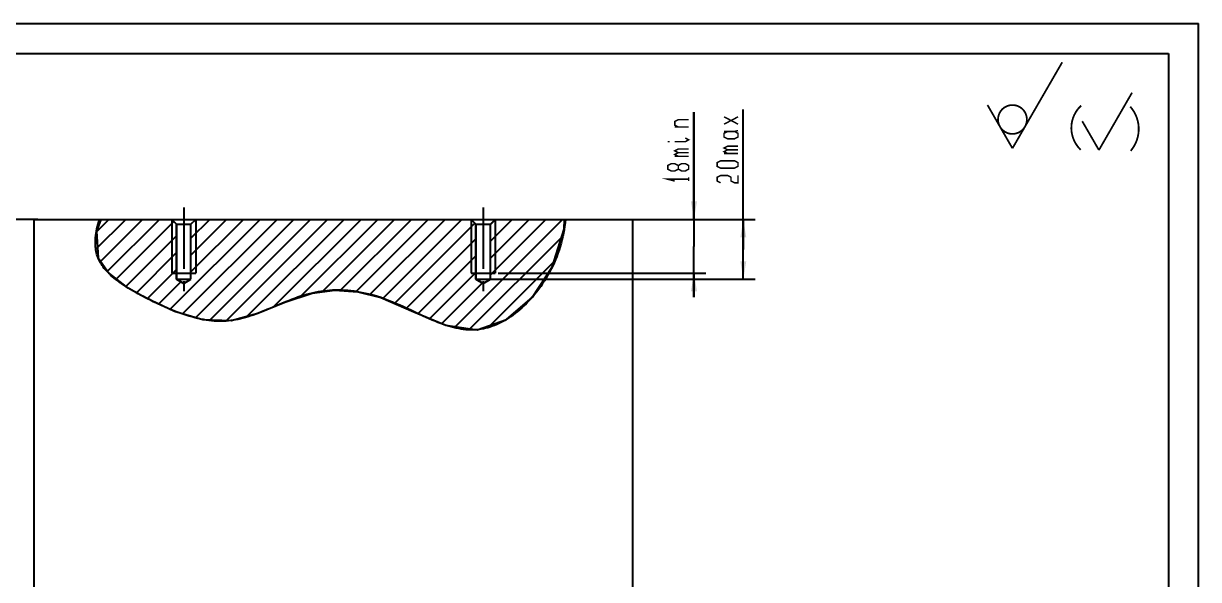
# Model space of a CAD drawing. Header units: millimetres. Extents: x 0 to 297, y 0 to 420.
# Drawn here: x 100.8 to 297, y 327.1 to 420 of the extents above; entities that cross this region are included whole.
import ezdxf

# ---------------------------------------------------------------- set-up
doc = ezdxf.new("R2010")
doc.units = ezdxf.units.MM
doc.header["$LTSCALE"] = 27.377778
doc.linetypes.add('CENTER', pattern=[0.6, 0.375, -0.075, 0.075, -0.075])
doc.layers.get('0').update_dxf_attribs({"linetype": 'CONTINUOUS'})
for name, color, linetype in [('ALL_AXIS', 7, 'CONTINUOUS'), ('ALL_DIMENSIONS', 7, 'CONTINUOUS'), ('ALL_ROUND', 7, 'CONTINUOUS'), ('ALL_SURF_FIN', 7, 'CONTINUOUS')]:
    doc.layers.add(name, color=color, linetype=linetype)
doc.styles.get("Standard").update_dxf_attribs({"font": 'txt', "width": 0.7})
doc.dimstyles.new('DIMSTYLE_3', dxfattribs={"dimtxt": 3.5, "dimasz": 3, "dimexe": 0.18, "dimexo": 0.0625, "dimgap": 0.09, "dimtad": 1, "dimlfac": 2, "dimdsep": 46, "dimtxsty": 'STANDARD', "dimblk": '_FILLED', "dimblk1": '_FILLED', "dimblk2": '_FILLED', "dimcen": 0.09, "dimadec": 0, "dimazin": 0, "dimtp": 0.5, "dimtm": 0.5, "dimtfac": 1, "dimtofl": 0, "dimtmove": 0, "dimatfit": 3, "dimldrblk": '_FILLED', "dimfxl": 1, "dimtolj": 1, "dimarcsym": 0})
doc.dimstyles.new('DIMSTYLE_4', dxfattribs={"dimtxt": 3.5, "dimasz": 3, "dimexe": 0.18, "dimexo": 0.0625, "dimgap": 0.09, "dimtad": 1, "dimdec": 5, "dimlfac": 2, "dimdsep": 46, "dimtxsty": 'STANDARD', "dimblk": '_FILLED', "dimblk1": '_FILLED', "dimblk2": '_FILLED', "dimcen": 0.09, "dimadec": 0, "dimazin": 0, "dimtp": 0.2, "dimtm": 0.2, "dimtfac": 1, "dimtdec": 5, "dimtofl": 0, "dimtmove": 0, "dimatfit": 3, "dimldrblk": '_FILLED', "dimfxl": 1, "dimtolj": 1, "dimarcsym": 0})

# ---------------------------------------------------------------- blocks, each defined once
blk = doc.blocks.new('_FILLED')
at = {"color": 0, "linetype": 'BYBLOCK'}
blk.add_solid([(0, 0), (-1, 0.167), (-1, -0.167)], dxfattribs=at)
blk = doc.blocks.new('*D2')
at = {"layer": 'ALL_DIMENSIONS', "color": 2, "linetype": 'CONTINUOUS'}
for p, q in [((103.14, 387.25), (79.49, 387.25)), ((81.49, 387.25), (81.49, 312.25)), ((81.49, 237.25), (81.49, 312.25)), ((102.76, 237.25), (79.49, 237.25))]:
    blk.add_line(p, q, dxfattribs=at)
at = {"layer": 'ALL_DIMENSIONS', "color": 2, "linetype": 'CONTINUOUS', "xscale": 3, "yscale": 3, "zscale": 3}
for p, rotation in [((81.49, 387.25), 90), ((81.49, 237.25), 270)]:
    blk.add_blockref('_FILLED', p, dxfattribs=dict(at, rotation=rotation))
blk = doc.blocks.new('*D10')
at = {"layer": 'ALL_DIMENSIONS', "color": 2, "linetype": 'CONTINUOUS'}
for p, q in [((212.74, 387.25), (212.74, 405.15)), ((212.74, 405.15), (212.74, 382.75)), ((202.58, 387.25), (214.74, 387.25)), ((212.74, 374.25), (212.74, 382.75)), ((180.03, 378.25), (214.74, 378.25)), ((212.74, 378.25), (212.74, 374.25))]:
    blk.add_line(p, q, dxfattribs=at)
at = {"layer": 'ALL_DIMENSIONS', "color": 2, "linetype": 'CONTINUOUS', "xscale": 3, "yscale": 3, "zscale": 3}
for p, rotation in [((212.74, 387.25), 270), ((212.74, 378.25), 90)]:
    blk.add_blockref('_FILLED', p, dxfattribs=dict(at, rotation=rotation))
blk = doc.blocks.new('*D12')
at = {"layer": 'ALL_DIMENSIONS', "color": 2, "linetype": 'CONTINUOUS'}
for p, q in [((220.98, 382.25), (220.98, 405.62)), ((175.54, 387.25), (222.98, 387.25)), ((220.98, 387.25), (220.98, 382.25)), ((220.98, 377.25), (220.98, 382.25)), ((176.34, 377.25), (212.36, 377.25)), ((207.93, 377.25), (222.98, 377.25))]:
    blk.add_line(p, q, dxfattribs=at)
at = {"layer": 'ALL_DIMENSIONS', "color": 2, "linetype": 'CONTINUOUS', "xscale": 3, "yscale": 3, "zscale": 3}
for p, rotation in [((220.98, 387.25), 90), ((220.98, 377.25), 270)]:
    blk.add_blockref('_FILLED', p, dxfattribs=dict(at, rotation=rotation))
blk = doc.blocks.new('SYM_9_BL9', base_point=(273.83, 405.49))
at = {"layer": 'ALL_SURF_FIN', "color": 2, "linetype": 'CONTINUOUS', "const_width": 0.299}
for points in [[(265.93, 399.13), (274.24, 413.51)], [(280.37, 398.84), (285.9, 408.43)], [(265.93, 399.13), (261.76, 406.37)], [(280.37, 398.84), (277.58, 403.67)]]:
    blk.add_lwpolyline(points, dxfattribs=at)
blk.add_lwpolyline([(263.52, 403.95, 1), (268.34, 403.95, 1)], format="xyb", close=True, dxfattribs=at)
for points in [[(277.41, 406.28, 0.433164), (277.33, 398.88)], [(285.68, 398.71, 0.372459), (285.61, 406.09)]]:
    blk.add_lwpolyline(points, format="xyb", dxfattribs=at)

msp = doc.modelspace()

# ---------------------------------------------------------------- hatches: boundary and pattern name
at = {"linetype": 'CONTINUOUS'}
h = msp.add_hatch(dxfattribs=at)
h.set_pattern_fill('1', color=2, scale=1.984296, angle=45, style=0, pattern_type=0)
h.set_pattern_definition([(45, (0, 0), (-1.403109, 1.403109), [])])
h.paths.add_polyline_path([(175.5384615, 387.2465035), (176.3384615, 386.4465035), (176.3384615, 386.4465035), (176.3384615, 377.2465035), (176.3384615, 377.2465035), (177.5384615, 376.5254708), (177.5384615, 376.5254708), (178.7384615, 377.2465035), (178.7384615, 377.2465035), (178.7384615, 386.4465035), (178.7384615, 386.4465035), (179.5384615, 387.2465035), (179.5384615, 387.2465035), (191.290589, 387.2465035), (191.290589, 387.2465035), (191.2251945, 386.6647698), (191.1463765, 386.0875394), (191.0540977, 385.514673), (190.9483209, 384.9460314), (190.8290088, 384.3814755), (190.6961241, 383.8208661), (190.5496295, 383.2640638), (190.3895126, 382.7110223), (190.2158605, 382.1620664), (190.0287848, 381.6176138), (189.8283975, 381.0780822), (189.6148103, 380.5438891), (189.3881352, 380.0154522), (189.1484838, 379.4931891), (188.8960326, 378.9775435), (188.6312155, 378.4690619), (188.3545311, 377.9683172), (188.0664779, 377.4758818), (187.7675544, 376.9923286), (187.4582592, 376.51823), (187.1390907, 376.0541588), (186.8106555, 375.600746), (186.4739924, 375.1588559), (186.1302481, 374.7294112), (185.7805695, 374.3133347), (185.4261033, 373.9115491), (185.0679963, 373.5249772), (184.7073954, 373.1545416), (184.3453779, 372.8009964), (183.9827435, 372.4644199), (183.6202224, 372.144722), (183.258545, 371.8418124), (182.8984415, 371.5556007), (182.5406422, 371.2859966), (182.1858774, 371.03291), (181.8347485, 370.7961704), (181.4873408, 370.5752877), (181.143611, 370.3696915), (180.8035157, 370.1788117), (180.4670115, 370.002078), (180.1340548, 369.8389202), (179.8046023, 369.6887679), (179.4245203, 369.5293409), (179.048529, 369.3863768), (178.6760091, 369.2594128), (178.3063407, 369.147986), (177.9389044, 369.0516334), (177.5730804, 368.9698921), (177.2082302, 368.9023666), (176.8436386, 368.8489301), (176.4785718, 368.8095235), (176.1122956, 368.7840875), (175.7440761, 368.7725628), (175.373179, 368.7748901), (174.9988655, 368.791012), (174.6203761, 368.8208791), (174.2369465, 368.8644436), (173.8478125, 368.9216578), (173.4522096, 368.9924741), (173.0493736, 369.0768448), (172.6386029, 369.1747235), (172.2194476, 369.2860686), (171.7915204, 369.4108394), (171.3544343, 369.5489957), (170.907802, 369.7004969), (170.4512364, 369.8653025), (169.9844718, 370.0432697), (169.5077285, 370.2338452), (169.0213483, 370.4363737), (168.5256731, 370.6501994), (168.0210445, 370.8746668), (167.5078045, 371.1091205), (166.9860701, 371.3526828), (166.4550603, 371.6035885), (165.9137692, 371.8598506), (165.3611912, 372.1194819), (164.7963203, 372.3804952), (164.2181509, 372.6409035), (163.6259008, 372.8991612), (163.0196816, 373.155489), (162.3998286, 373.4105493), (161.766677, 373.6650046), (161.1205622, 373.9195172), (160.4618193, 374.1747494), (160.4618193, 374.1747494), (159.8835587, 374.3588776), (159.3110473, 374.5285608), (158.7441826, 374.6836319), (158.1828625, 374.8239235), (157.6269845, 374.9492681), (157.0764464, 375.0594985), (156.5311458, 375.1544473), (155.9910485, 375.2340587), (155.4563934, 375.2987233), (154.9274874, 375.348943), (154.4046376, 375.3852198), (153.888151, 375.408056), (153.3783346, 375.4179534), (152.8754954, 375.4154142), (152.3797165, 375.4008279), (151.8901858, 375.3741339), (151.4058671, 375.3351591), (150.9257245, 375.2837304), (150.4487218, 375.2196748), (149.973823, 375.1428191), (149.499992, 375.0529903), (149.0261378, 374.9500541), (148.5509494, 374.8340321), (148.0730609, 374.7049845), (147.5911064, 374.5629717), (147.10372, 374.408054), (146.6095356, 374.2402919), (146.1071874, 374.0597456), (145.5959731, 373.8668883), (145.077845, 373.6638443), (144.5554189, 373.4531507), (144.0313108, 373.2373446), (143.5081365, 373.0189632), (142.9885119, 372.8005435), (142.475053, 372.5846227), (141.9699398, 372.3734704), (141.4736092, 372.168287), (140.9860624, 371.9700053), (140.5073005, 371.7795582), (140.0373245, 371.5978785), (139.5761355, 371.4258992), (139.1237346, 371.264553), (138.6800576, 371.1146267), (138.2447782, 370.9763219), (137.817505, 370.8496941), (137.3978465, 370.7347989), (136.9854111, 370.6316918), (136.5798072, 370.5404281), (136.1806434, 370.4610635), (135.7872488, 370.3936268), (135.3978349, 370.3380399), (135.0103341, 370.2941984), (134.6226786, 370.2619974), (134.2328006, 370.2413326), (133.8386326, 370.2320991), (133.4381066, 370.2341925), (133.0294458, 370.2476075), (132.6120362, 370.272737), (132.1855548, 370.3100734), (131.7496783, 370.3601091), (131.3040836, 370.4233364), (130.8484477, 370.5002477), (130.3824473, 370.5913354), (129.9062009, 370.6968326), (129.4215927, 370.8159359), (128.9309486, 370.9475827), (128.4365944, 371.0907103), (127.9408559, 371.2442561), (127.4460589, 371.4071576), (126.9545293, 371.578352), (126.2753941, 371.8300038), (125.6081364, 372.0933346), (124.9536707, 372.3658519), (124.3129118, 372.6450633), (123.6867745, 372.9284762), (123.0759729, 373.2139188), (122.4804189, 373.5005026), (121.8998238, 373.7876593), (121.333899, 374.074821), (120.7823557, 374.3614198), (120.3336373, 374.599485), (119.8952785, 374.8368729), (119.4678521, 375.0736917), (119.051931, 375.3100496), (118.6480881, 375.5460547), (118.2568962, 375.7818151), (117.8788796, 376.0174324), (117.514368, 376.2529815), (117.1636425, 376.4885308), (116.826984, 376.7241487), (116.5046737, 376.9599033), (116.1969927, 377.1958631), (115.9041695, 377.4320383), (115.6262233, 377.668207), (115.3631206, 377.9040892), (115.1148279, 378.1394049), (114.881312, 378.373874), (114.6625393, 378.6072167), (114.4584012, 378.8392278), (114.2684873, 379.0700023), (114.092312, 379.2997102), (113.9293897, 379.5285214), (113.7792348, 379.7566058), (113.6413617, 379.9841333), (113.4914325, 380.2569306), (113.3575931, 380.5310251), (113.2389469, 380.8082708), (113.1345972, 381.090522), (113.0436475, 381.379633), (112.9775603, 381.627084), (112.9203279, 381.8813438), (112.8721219, 382.1431698), (112.8331144, 382.4133193), (112.803477, 382.6925498), (112.7833816, 382.9816186), (112.7730938, 383.2811369), (112.7732531, 383.5911305), (112.7845929, 383.9114791), (112.8078465, 384.2420622), (112.8437473, 384.5827595), (112.8930286, 384.9334506), (112.9562606, 385.2940419), (113.033362, 385.6645466), (113.1240884, 386.0450051), (113.2281951, 386.4354573), (113.345438, 386.8359434), (113.4755724, 387.2465035), (113.4755724, 387.2465035), (125.5384615, 387.2465035), (125.5384615, 387.2465035), (126.3384615, 386.4465035), (126.3384615, 386.4465035), (126.3384615, 377.2465035), (126.3384615, 377.2465035), (127.5384615, 376.5254708), (127.5384615, 376.5254708), (128.7384615, 377.2465035), (128.7384615, 377.2465035), (128.7384615, 386.4465035), (128.7384615, 386.4465035), (129.5384615, 387.2465035), (129.5384615, 387.2465035), (175.5384615, 387.2465035)], flags=0)

# ---------------------------------------------------------------- linework, layer by layer
at = {"color": 7, "linetype": 'CONTINUOUS'}
for p, q in [((0, 420), (297, 420)), ((297, 0), (297, 420)), ((20, 415), (292, 415)), ((292, 415), (292, 5)), ((113.6786844, 387.2465035), (112.9570461, 385.3145236)), ((113.4755724, 387.2465035), (125.5384615, 387.2465035)), ((113.6786844, 387.2465035), (191.1275786, 387.2465035)), ((125.5384615, 387.2465035), (126.3384615, 386.4465035)), ((126.3384615, 386.4465035), (125.5384615, 387.2465035)), ((128.7384615, 386.4465035), (129.5384615, 387.2465035)), ((128.7384615, 386.4465035), (129.5384615, 387.2465035)), ((129.5384615, 387.2465035), (175.5384615, 387.2465035)), ((175.5384615, 387.2465035), (176.3384615, 386.4465035)), ((176.3384615, 386.4465035), (175.5384615, 387.2465035)), ((178.7384615, 386.4465035), (179.5384615, 387.2465035)), ((178.7384615, 386.4465035), (179.5384615, 387.2465035)), ((179.5384615, 387.2465035), (191.290589, 387.2465035)), ((191.0712897, 385.60367), (191.1275786, 387.2465035)), ((112.9570461, 385.3145236), (113.2423535, 380.8109987)), ((126.3384615, 386.4465035), (126.3384615, 377.2465035)), ((126.3384615, 377.2465035), (126.3384615, 386.4465035)), ((126.3384615, 386.4465035), (128.7384615, 386.4465035)), ((128.7384615, 377.2465035), (128.7384615, 386.4465035)), ((128.7384615, 377.2465035), (128.7384615, 386.4465035)), ((176.3384615, 386.4465035), (176.3384615, 377.2465035)), ((176.3384615, 377.2465035), (176.3384615, 386.4465035)), ((176.3384615, 386.4465035), (178.7384615, 386.4465035)), ((178.7384615, 377.2465035), (178.7384615, 386.4465035)), ((178.7384615, 377.2465035), (178.7384615, 386.4465035)), ((189.0487392, 379.2795566), (191.0712897, 385.60367)), ((113.2423535, 380.8109987), (115.055895, 378.1945914)), ((185.7478842, 374.2716579), (189.0487392, 379.2795566)), ((115.055895, 378.1945914), (117.8603093, 376.0271563)), ((125.5384615, 378.2465035), (129.5384615, 378.2465035)), ((126.3384615, 377.2465035), (127.5384615, 376.5254708)), ((127.5384615, 376.5254708), (126.3384615, 377.2465035)), ((126.3384615, 377.2465035), (128.7384615, 377.2465035)), ((127.5384615, 376.5254708), (128.7384615, 377.2465035)), ((127.5384615, 376.5254708), (128.7384615, 377.2465035)), ((175.5384615, 378.2465035), (179.5384615, 378.2465035)), ((176.3384615, 377.2465035), (177.5384615, 376.5254708)), ((176.3384615, 377.2465035), (178.7384615, 377.2465035)), ((177.5384615, 376.5254708), (176.3384615, 377.2465035)), ((177.5384615, 376.5254708), (178.7384615, 377.2465035)), ((177.5384615, 376.5254708), (178.7384615, 377.2465035)), ((117.8603093, 376.0271563), (121.1548045, 374.1747494)), ((144.399772, 373.3995012), (148.9760033, 374.9404705)), ((148.9760033, 374.9404705), (152.776756, 375.4140418)), ((152.776756, 375.4140418), (156.629118, 375.1393444)), ((156.629118, 375.1393444), (160.4618193, 374.1747494)), ((121.1548045, 374.1747494), (125.9724523, 371.9412766)), ((139.9210976, 371.5550575), (144.399772, 373.3995012)), ((160.4618193, 374.1747494), (165.9641505, 371.8312807)), ((181.418988, 370.5385274), (185.7478842, 374.2716579)), ((125.9724523, 371.9412766), (130.7447315, 370.518705)), ((135.4482645, 370.3461441), (139.9210976, 371.5550575)), ((165.9641505, 371.8312807), (171.3104813, 369.5630919)), ((130.7447315, 370.518705), (135.4482645, 370.3461441)), ((171.3104813, 369.5630919), (176.5419618, 368.814702)), ((176.5419618, 368.814702), (181.418988, 370.5385274))]:
    msp.add_line(p, q, dxfattribs=at)
at = {"color": 2, "linetype": 'CONTINUOUS'}
for p, q in [((125.5384615, 387.2465035), (125.5384615, 378.2465035)), ((129.5384615, 387.2465035), (129.5384615, 378.2465035)), ((175.5384615, 387.2465035), (175.5384615, 378.2465035)), ((179.5384615, 387.2465035), (179.5384615, 378.2465035))]:
    msp.add_line(p, q, dxfattribs=at)
at = {"color": 7, "linetype": 'CONTINUOUS'}
for points in [[(160.4618193, 374.1747494), (159.8835587, 374.3588776), (159.3110473, 374.5285608), (158.7441826, 374.6836319), (158.1828625, 374.8239235), (157.6269845, 374.9492681), (157.0764464, 375.0594985), (156.5311458, 375.1544473), (155.9910485, 375.2340587), (155.4563934, 375.2987233), (154.9274874, 375.348943), (154.4046376, 375.3852198), (153.888151, 375.408056), (153.3783346, 375.4179534), (152.8754954, 375.4154142), (152.3797165, 375.4008279), (151.8901858, 375.3741339), (151.4058671, 375.3351591), (150.9257245, 375.2837304), (150.4487218, 375.2196748), (149.973823, 375.1428191), (149.499992, 375.0529903), (149.0261378, 374.9500541), (148.5509494, 374.8340321), (148.0730609, 374.7049845), (147.5911064, 374.5629717), (147.10372, 374.408054), (146.6095356, 374.2402919), (146.1071874, 374.0597456), (145.5959731, 373.8668883), (145.077845, 373.6638443), (144.5554189, 373.4531507), (144.0313108, 373.2373446), (143.5081365, 373.0189632), (142.9885119, 372.8005435), (142.475053, 372.5846227), (141.9699398, 372.3734704), (141.4736092, 372.168287), (140.9860624, 371.9700053), (140.5073005, 371.7795582), (140.0373245, 371.5978785), (139.5761355, 371.4258992), (139.1237346, 371.264553), (138.6800576, 371.1146267), (138.2447782, 370.9763219), (137.817505, 370.8496941), (137.3978465, 370.7347989), (136.9854111, 370.6316918), (136.5798072, 370.5404281), (136.1806434, 370.4610635), (135.7872488, 370.3936268), (135.3978349, 370.3380399), (135.0103341, 370.2941984), (134.6226786, 370.2619974), (134.2328006, 370.2413326), (133.8386326, 370.2320991), (133.4381066, 370.2341925), (133.0294458, 370.2476075), (132.6120362, 370.272737), (132.1855548, 370.3100734), (131.7496783, 370.3601091), (131.3040836, 370.4233364), (130.8484477, 370.5002477), (130.3824473, 370.5913354), (129.9062009, 370.6968326), (129.4215927, 370.8159359), (128.9309486, 370.9475827), (128.4365944, 371.0907103), (127.9408559, 371.2442561), (127.4460589, 371.4071576), (126.9545293, 371.578352), (126.2753941, 371.8300038), (125.6081364, 372.0933346), (124.9536707, 372.3658519), (124.3129118, 372.6450633), (123.6867745, 372.9284762), (123.0759729, 373.2139188), (122.4804189, 373.5005026), (121.8998238, 373.7876593), (121.333899, 374.074821), (120.7823557, 374.3614198), (120.3336373, 374.599485), (119.8952785, 374.8368729), (119.4678521, 375.0736917), (119.051931, 375.3100496), (118.6480881, 375.5460547), (118.2568962, 375.7818151), (117.8788796, 376.0174324), (117.514368, 376.2529815), (117.1636425, 376.4885308), (116.826984, 376.7241487), (116.5046737, 376.9599033), (116.1969927, 377.1958631), (115.9041695, 377.4320383), (115.6262233, 377.668207), (115.3631206, 377.9040892), (115.1148279, 378.1394049), (114.881312, 378.373874), (114.6625393, 378.6072167), (114.4584012, 378.8392278), (114.2684873, 379.0700023), (114.092312, 379.2997102), (113.9293897, 379.5285214), (113.7792348, 379.7566058), (113.6413617, 379.9841333), (113.4914325, 380.2569306), (113.3575931, 380.5310251), (113.2389469, 380.8082708), (113.1345972, 381.090522), (113.0436475, 381.379633), (112.9775603, 381.627084), (112.9203279, 381.8813438), (112.8721219, 382.1431698), (112.8331144, 382.4133193), (112.803477, 382.6925498), (112.7833816, 382.9816186), (112.7730938, 383.2811369), (112.7732531, 383.5911305), (112.7845929, 383.9114791), (112.8078465, 384.2420622), (112.8437473, 384.5827595), (112.8930286, 384.9334506), (112.9562606, 385.2940419), (113.033362, 385.6645466), (113.1240884, 386.0450051), (113.2281951, 386.4354573), (113.345438, 386.8359434), (113.4755724, 387.2465035)], [(191.290589, 387.2465035), (191.2251945, 386.6647698), (191.1463765, 386.0875394), (191.0540977, 385.514673), (190.9483209, 384.9460314), (190.8290088, 384.3814755), (190.6961241, 383.8208661), (190.5496295, 383.2640638), (190.3895126, 382.7110223), (190.2158605, 382.1620664), (190.0287848, 381.6176138), (189.8283975, 381.0780822), (189.6148103, 380.5438891), (189.3881352, 380.0154522), (189.1484838, 379.4931891), (188.8960326, 378.9775435), (188.6312155, 378.4690619), (188.3545311, 377.9683172), (188.0664779, 377.4758818), (187.7675544, 376.9923286), (187.4582592, 376.51823), (187.1390907, 376.0541588), (186.8106555, 375.600746), (186.4739924, 375.1588559), (186.1302481, 374.7294112), (185.7805695, 374.3133347), (185.4261033, 373.9115491), (185.0679963, 373.5249772), (184.7073954, 373.1545416), (184.3453779, 372.8009964), (183.9827435, 372.4644199), (183.6202224, 372.144722), (183.258545, 371.8418124), (182.8984415, 371.5556007), (182.5406422, 371.2859966), (182.1858774, 371.03291), (181.8347485, 370.7961704), (181.4873408, 370.5752877), (181.143611, 370.3696915), (180.8035157, 370.1788117), (180.4670115, 370.002078), (180.1340548, 369.8389202), (179.8046023, 369.6887679), (179.4245203, 369.5293409), (179.048529, 369.3863768), (178.6760091, 369.2594128), (178.3063407, 369.147986), (177.9389044, 369.0516334), (177.5730804, 368.9698921), (177.2082302, 368.9023666), (176.8436386, 368.8489301), (176.4785718, 368.8095235), (176.1122956, 368.7840875), (175.7440761, 368.7725628), (175.373179, 368.7748901), (174.9988655, 368.791012), (174.6203761, 368.8208791), (174.2369465, 368.8644436), (173.8478125, 368.9216578), (173.4522096, 368.9924741), (173.0493736, 369.0768448), (172.6386029, 369.1747235), (172.2194476, 369.2860686), (171.7915204, 369.4108394), (171.3544343, 369.5489957), (170.907802, 369.7004969), (170.4512364, 369.8653025), (169.9844718, 370.0432697), (169.5077285, 370.2338452), (169.0213483, 370.4363737), (168.5256731, 370.6501994), (168.0210445, 370.8746668), (167.5078045, 371.1091205), (166.9860701, 371.3526828), (166.4550603, 371.6035885), (165.9137692, 371.8598506), (165.3611912, 372.1194819), (164.7963203, 372.3804952), (164.2181509, 372.6409035), (163.6259008, 372.8991612), (163.0196816, 373.155489), (162.3998286, 373.4105493), (161.766677, 373.6650046), (161.1205622, 373.9195172), (160.4618193, 374.1747494)]]:
    msp.add_lwpolyline(points, dxfattribs=at)
at = {"layer": 'ALL_AXIS', "color": 7, "linetype": 'CENTER'}
for p, q in [((127.5384615, 389.2465035), (127.5384615, 375.2465035)), ((177.5384615, 389.2465035), (177.5384615, 375.2465035))]:
    msp.add_line(p, q, dxfattribs=at)
at = {"layer": 'ALL_DIMENSIONS', "color": 2, "linetype": 'CONTINUOUS', "const_width": 0.25}
for points in [[(217.768342, 403.1729297), (220.1016753, 404.3979297)], [(220.1016753, 403.1729297), (217.768342, 404.3979297)], [(210.1172873, 402.6969965), (209.533954, 403.0032465), (209.533954, 403.6157465), (210.1172873, 403.9219965), (211.8672873, 403.9219965)], [(211.8672873, 402.6969965), (209.533954, 402.6969965)], [(208.3672873, 400.2469965), (208.658954, 400.2469965)], [(209.533954, 400.2469965), (211.283954, 400.2469965), (211.8672873, 400.5532465), (211.283954, 400.8594965)], [(217.768342, 401.9479297), (219.518342, 401.9479297), (220.1016753, 402.1010547)], [(218.3516753, 401.9479297), (217.768342, 401.6416797), (217.768342, 401.0291797), (218.3516753, 400.7229297), (219.518342, 400.7229297), (220.1016753, 401.0291797), (220.1016753, 401.6416797), (219.518342, 401.9479297)], [(210.1172873, 398.4094965), (209.533954, 398.7157465), (210.1172873, 399.0219965), (211.8672873, 399.0219965)], [(210.1172873, 397.7969965), (209.533954, 398.1032465), (210.1172873, 398.4094965), (211.8672873, 398.4094965)], [(218.3516753, 398.8854297), (217.768342, 399.1916797), (218.3516753, 399.4979297), (220.1016753, 399.4979297)], [(218.3516753, 398.2729297), (217.768342, 398.5791797), (218.3516753, 398.8854297), (220.1016753, 398.8854297)], [(220.1016753, 398.2729297), (217.768342, 398.2729297)], [(210.1172873, 396.2657465), (209.533954, 396.5719965), (208.9506207, 396.5719965), (208.3672873, 396.2657465), (208.3672873, 395.6532465), (208.9506207, 395.3469965), (209.533954, 395.3469965), (210.1172873, 395.6532465)], [(211.8672873, 397.7969965), (209.533954, 397.7969965)], [(211.8672873, 395.6532465), (211.8672873, 396.2657465), (211.283954, 396.5719965), (210.7006207, 396.5719965), (210.1172873, 396.2657465), (210.1172873, 395.6532465), (210.7006207, 395.3469965), (211.283954, 395.3469965), (211.8672873, 395.6532465)], [(220.1016753, 396.1291797), (219.518342, 395.8229297), (217.1850087, 395.8229297), (216.6016753, 396.1291797), (216.6016753, 396.7416797), (217.1850087, 397.0479297), (219.518342, 397.0479297), (220.1016753, 396.7416797), (220.1016753, 396.1291797)], [(217.1850087, 393.3729297), (216.6016753, 393.6791797), (216.6016753, 394.2916797), (217.1850087, 394.5979297), (218.3516753, 394.5979297), (218.9350087, 394.2916797), (218.9350087, 393.6791797), (219.518342, 393.3729297), (220.1016753, 393.3729297), (220.1016753, 394.5979297)], [(209.533954, 393.6626215), (208.3672873, 393.9688715), (211.8672873, 393.9688715)], [(211.8672873, 393.6626215), (211.8672873, 394.2751215)]]:
    msp.add_lwpolyline(points, dxfattribs=at)
at = {"layer": 'ALL_ROUND', "color": 7, "linetype": 'CONTINUOUS'}
for p, q in [((102.5384615, 247.2465035), (102.5384615, 387.2465035)), ((102.5384615, 387.2465035), (113.6786844, 387.2465035)), ((191.1275786, 387.2465035), (202.5384615, 387.2465035)), ((202.5384615, 247.2465035), (202.5384615, 387.2465035))]:
    msp.add_line(p, q, dxfattribs=at)

# ---------------------------------------------------------------- block references
at = {"layer": 'ALL_SURF_FIN', "color": 2, "linetype": 'CONTINUOUS'}
msp.add_blockref('SYM_9_BL9', (273.8293186, 405.4945562), dxfattribs=at)

# ---------------------------------------------------------------- dimensions: what is measured, and where the dimension line sits
at = {"layer": 'ALL_DIMENSIONS', "color": 2, "linetype": 'CONTINUOUS'}
for base, p1, p2, text, dimstyle, picture, middle in [((220.9766894, 377.2465035), (175.5384615, 387.2465035), (176.3384615, 377.2465035), '<>max', 'DIMSTYLE_4', '*D12', (220.1016894, 393.3729371)), ((212.7422844, 378.2465035), (202.582637, 387.2465035), (180.0259936, 378.2465035), '<>min', 'DIMSTYLE_4', '*D10', (211.8672844, 392.896993)), ((81.4919969, 237.2465035), (103.1400056, 387.2465035), (102.7640615, 237.2465035), '<>*', 'DIMSTYLE_3', '*D2', (80.6169969, 307.3465035))]:
    dim = msp.add_linear_dim(base=base, p1=p1, p2=p2, angle=270, text=text, dimstyle=dimstyle, dxfattribs=at)
    dim.commit()
    dim.dimension.update_dxf_attribs({"geometry": picture, "text_midpoint": middle, "dimtype": 160})

doc.saveas('drawing.dxf')
